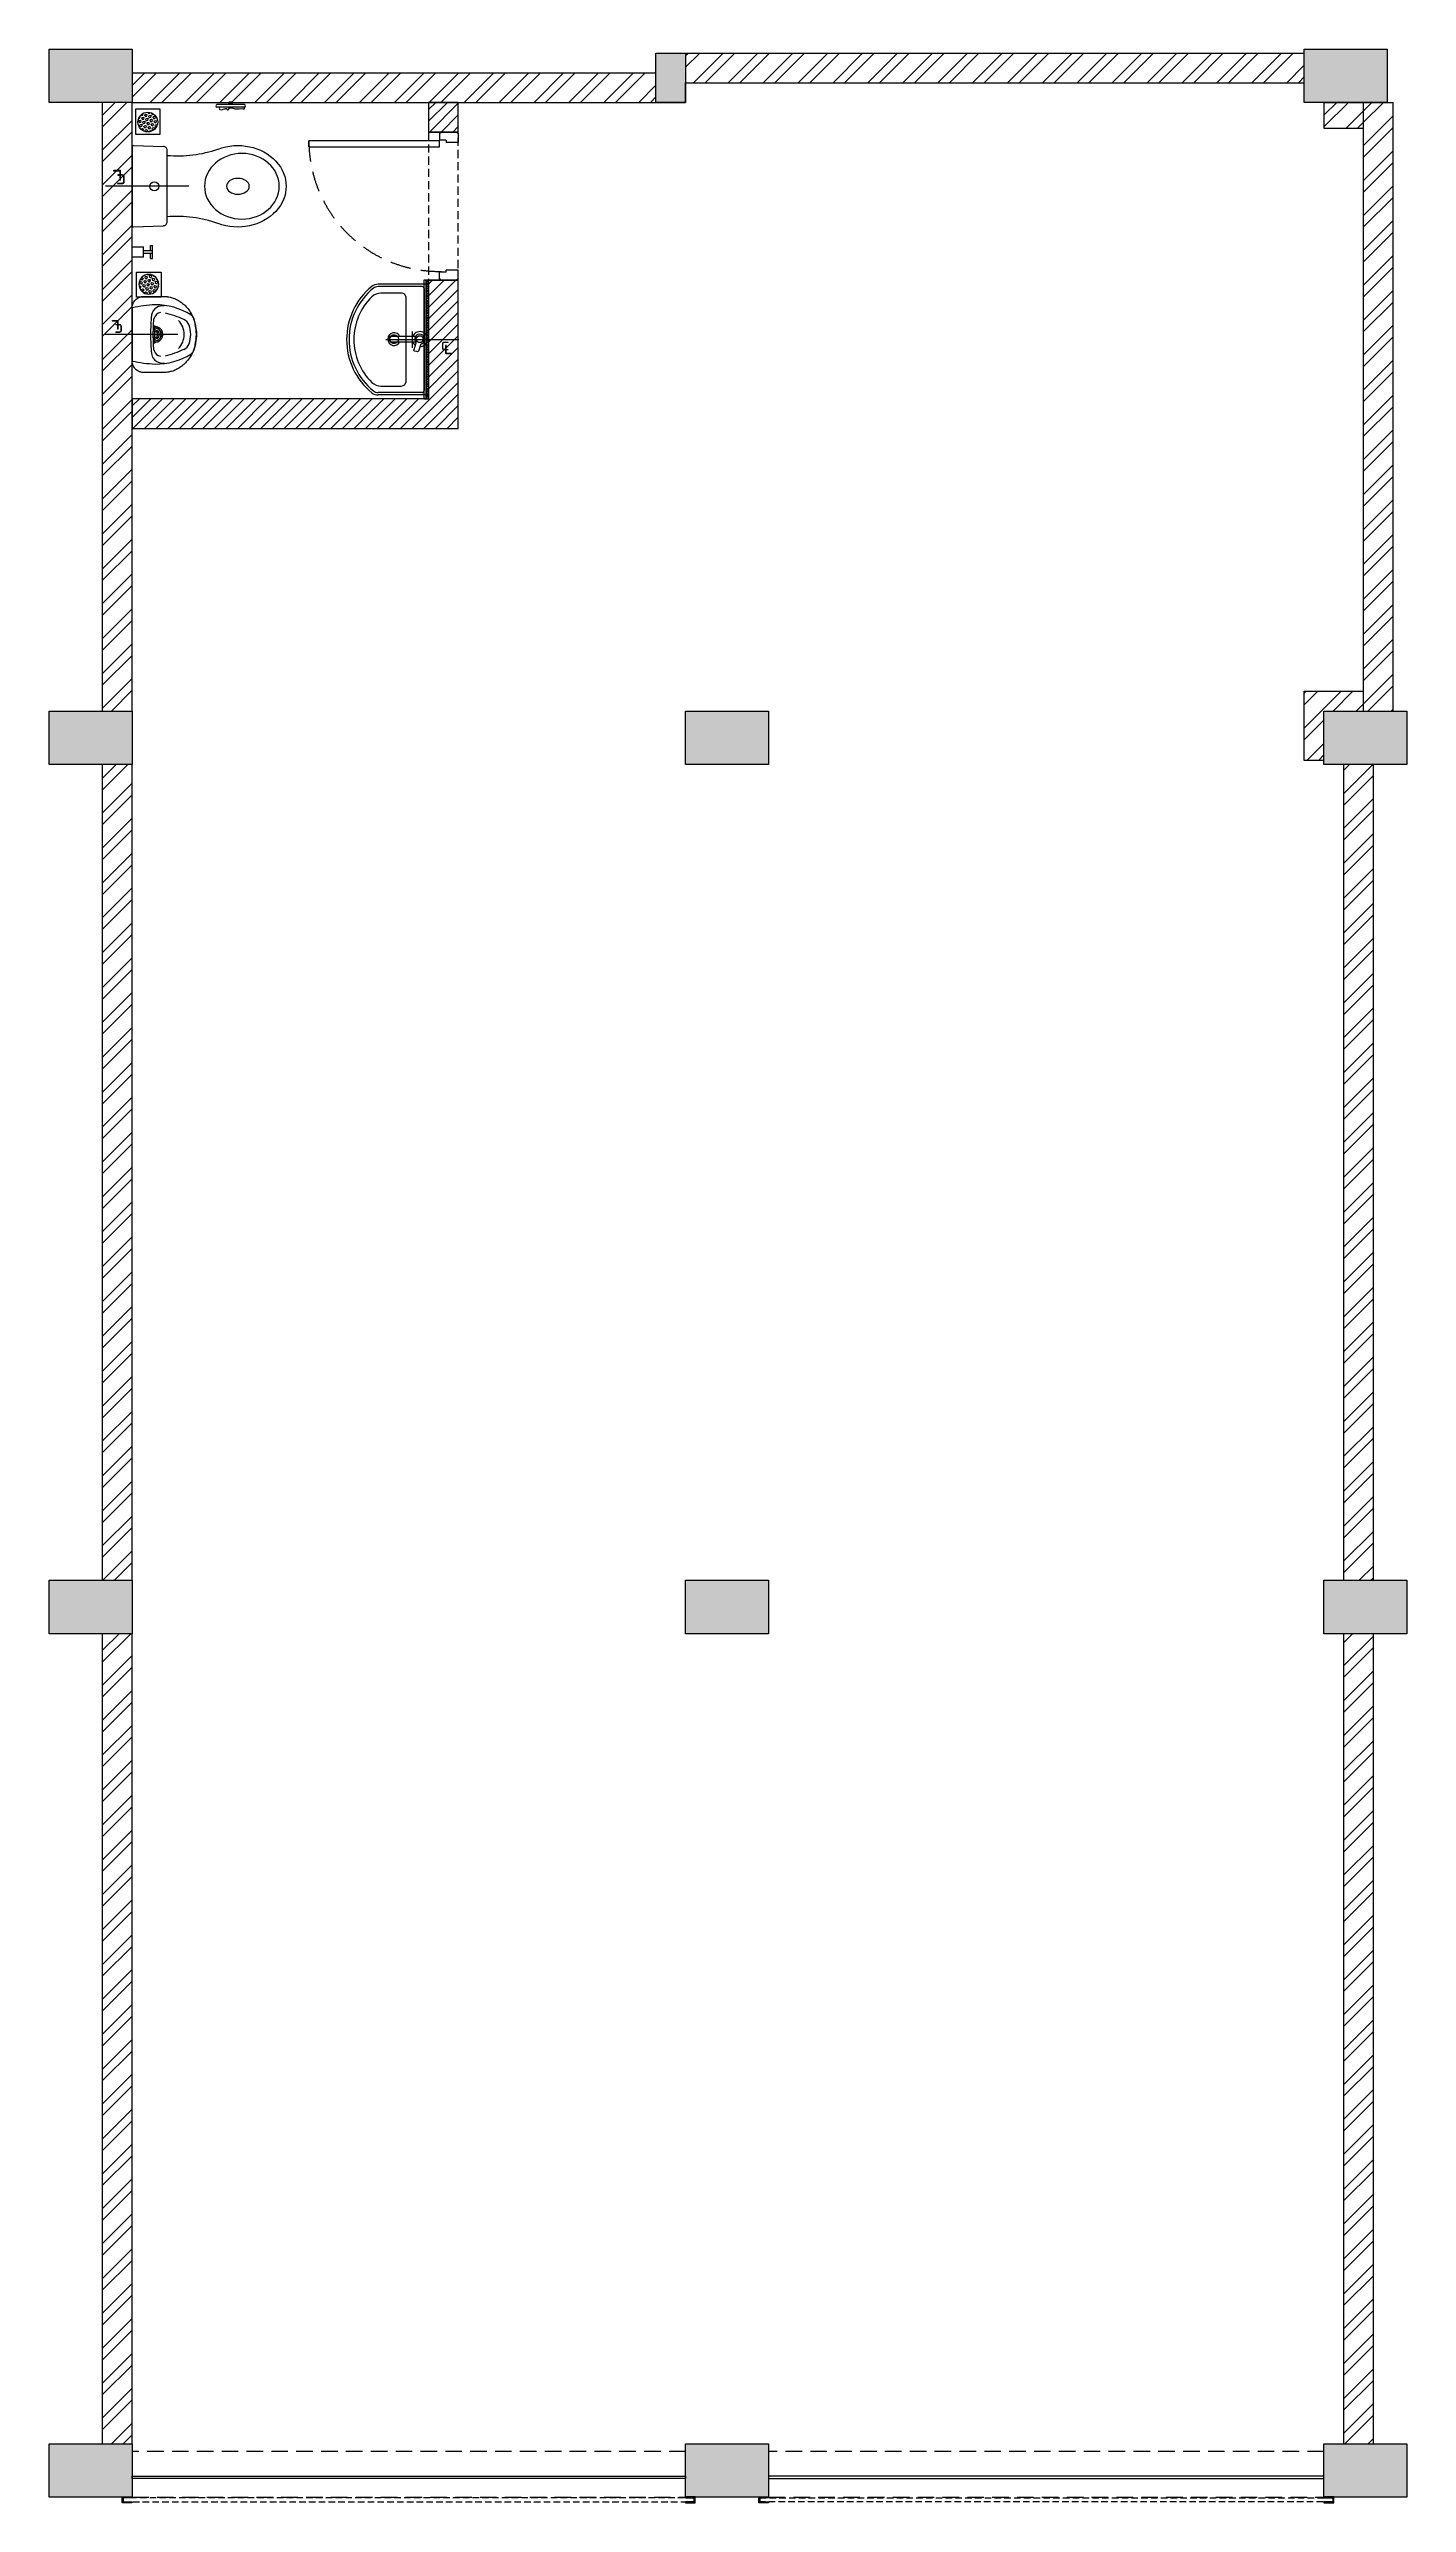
# Model space of a CAD drawing. Header units: feet. Extents: x -3785 to 3085, y -6385 to 6035.
import ezdxf

# ---------------------------------------------------------------- set-up
doc = ezdxf.new("R2010")
doc.units = ezdxf.units.FT
doc.header["$LTSCALE"] = 33
doc.header["$MEASUREMENT"] = 0
for name, pattern in [('a_p6_plan_L18$0$HIDDEN', [0.375, 0.25, -0.125]), ('CENTER', [2, 1.25, -0.25, 0.25, -0.25]), ('DOT2', [0.125, 0, -0.125]), ('HIDDEN', [9.525, 6.35, -3.175]), ('HIDDEN2', [4.7625, 3.175, -1.5875]), ('HIDDENX2', [0.75, 0.5, -0.25])]:
    doc.linetypes.add(name, pattern=pattern)
for name, color, linetype, lineweight in [('A-Glazing', 4, 'Continuous', 20), ('A-shutter', 8, 'Continuous', 18), ('beam', 90, 'Continuous', 9), ('centerline-toilets', 2, 'CENTER', 13), ('column hatch', 5, 'Continuous', 0), ('Door', 2, 'Continuous', 13), ('ele', 252, 'Continuous', 13), ('Fhitting', 152, 'Continuous', 30), ('LENS-DOOR', 34, 'Continuous', 20), ('LENS_CURTAIN', 5, 'a_p6_plan_L18$0$HIDDEN', 9), ('LN-HATCH', 251, 'Continuous', 0), ('Mirror', 150, 'Continuous', 20), ('Panelling', 65, 'Continuous', 18), ('PARTITION', 22, 'Continuous', 30), ('rolling shutter', 1, 'Continuous', 5), ('Toilet', 5, 'Continuous', 9), ('WALL', 7, 'Continuous', 30)]:
    doc.layers.add(name, color=color, linetype=linetype, lineweight=lineweight)
doc.layers.add('A-WALL', color=1, linetype='Continuous')
doc.styles.get("Standard").update_dxf_attribs({"font": 'GILC____.TTF'})
pattern_1 = [(225, (-10084900.6, 5279619.6), (88.2999593, -88.2999593), []), (225, (-10084959.46, 5279619.6), (88.2999593, -88.2999593), [])]

# ---------------------------------------------------------------- blocks, each defined once
blk = doc.blocks.new('*U10')
at = {"layer": 'A-shutter', "color": 5, "ltscale": 10}
for points in [[(41038450, -1561539), (41038450, -1561544), (41038405, -1561544), (41038405, -1561564), (41038450, -1561564), (41038450, -1561569), (41038400, -1561569), (41038400, -1561539)], [(41041250, -1561539), (41041250, -1561544), (41041295, -1561544), (41041295, -1561564), (41041250, -1561564), (41041250, -1561569), (41041300, -1561569), (41041300, -1561539)]]:
    blk.add_lwpolyline(points, close=True, dxfattribs=at)
at = {"layer": 'A-shutter', "color": 5, "linetype": 'HIDDENX2', "ltscale": 2}
blk.add_lwpolyline([(41038405, -1561544), (41038405, -1561564), (41041295, -1561564), (41041295, -1561544)], close=True, dxfattribs=at)
blk = doc.blocks.new('*U11')
at = {"layer": 'A-shutter', "color": 5, "ltscale": 10}
for points in [[(41038440, -1561539), (41038440, -1561544), (41038395, -1561544), (41038395, -1561564), (41038440, -1561564), (41038440, -1561569), (41038390, -1561569), (41038390, -1561539)], [(41041250, -1561539), (41041250, -1561544), (41041295, -1561544), (41041295, -1561564), (41041250, -1561564), (41041250, -1561569), (41041300, -1561569), (41041300, -1561539)]]:
    blk.add_lwpolyline(points, close=True, dxfattribs=at)
at = {"layer": 'A-shutter', "color": 5, "linetype": 'HIDDENX2', "ltscale": 2}
blk.add_lwpolyline([(41038395, -1561544), (41038395, -1561564), (41041295, -1561564), (41041295, -1561544)], close=True, dxfattribs=at)
blk = doc.blocks.new('DLF-RSP-AR-CD-DWG-4DT-3113$0$X-TYPICAL TOILET UPPER FLOORS - 02$0$urinals')
at = {"layer": 'Toilet'}
for p, q in [((0, -16), (0, 8)), ((-46, -115), (46, -115)), ((0, -105), (0, -161))]:
    blk.add_line(p, q, dxfattribs=at)
blk.add_lwpolyline([(135, 0), (-135, 0, 0.036949), (-150, -116, 0.138094), (-100, -297, 0.221721), (-52, -318, 0.062656), (0, -325, 0.062656), (52, -318, 0.221721), (100, -297, 0.138094), (150, -116, 0.036949)], format="xyb", close=True, dxfattribs=at)
for centre, radius, start, end in [((-94, -145), 47.1, 93.3708, 154.4824), ((-71, -150), 40.2, 106.7016, 169.725), ((3, -1238), 1145, 90.1625, 95.0265), ((-51, -225), 119, 89.5454, 105.8857), ((0, -996), 891, 89.9918, 93.182), ((0, -115), 40, 167.428, 12.572), ((0, -115), 33, 164.1814, 15.8186), ((0, -115), 32, 163.6049, 16.3951), ((0, -115), 22.6, 155.6653, 24.3347), ((0, -115), 14.7, 139.9109, 40.0891), ((-3, -1238), 1145, 84.9735, 89.8375), ((0, -996), 891, 86.818, 90.0082), ((51, -225), 119, 74.1143, 90.4546), ((71, -150), 40.2, 10.275, 73.2984), ((94, -145), 47.1, 25.5176, 86.6292), ((-91, -153), 53.8, 148.4868, 188.6401), ((414, -38), 538, 193.994, 204.5632), ((-2, -165), 97.6, 225, 270.9552), ((2, -165), 97.6, 269.0448, 315), ((-414, -38), 538, 335.4368, 346.006), ((91, -153), 53.8, 351.3599, 31.5132), ((-30, -241), 50, 204.5632, 250.4606), ((-2, -161), 135, 250.4606, 270.6492), ((2, -161), 135, 269.3508, 289.5394), ((30, -241), 50, 289.5394, 335.4368)]:
    blk.add_arc(centre, radius, start, end, dxfattribs=at)
blk.add_open_spline([(135, 0), (105, 0), (76, 0), (-13, 0), (-73, 0), (-133, 0), (-133, 0), (-134, 0), (-134, 0), (-135, 0), (-135, 0), (-135, 0), (-135, 0), (-135, 0), (-135, 0), (-135, 0), (-135, 0), (-135, 0), (-135, 0), (-135, 0), (-135, 0), (-135, 0), (-135, 0), (-136, 0), (-136, 0), (-136, 0), (-137, 0), (-138, 0), (-138, 0), (-141, 0), (-142, 0), (-146, -1), (-149, -2), (-155, -3), (-158, -5), (-163, -7), (-166, -9), (-171, -13), (-173, -15), (-178, -19), (-180, -22), (-184, -27), (-185, -29), (-188, -35), (-189, -38), (-191, -43), (-191, -46), (-192, -50), (-192, -51), (-192, -52), (-192, -54), (-193, -56), (-193, -56), (-193, -57), (-193, -57), (-193, -57), (-193, -57), (-193, -57), (-193, -57), (-193, -57), (-193, -57), (-193, -58), (-193, -58), (-193, -58), (-193, -58), (-193, -58), (-193, -58), (-193, -58), (-193, -59), (-193, -59), (-193, -60), (-193, -61), (-193, -62), (-193, -65), (-193, -66), (-193, -72), (-193, -75), (-193, -86), (-193, -93), (-193, -114), (-193, -128), (-193, -146), (-193, -145), (-193, -149), (-193, -150), (-193, -154), (-193, -156), (-193, -159), (-193, -159), (-193, -159), (-193, -159), (-193, -160), (-193, -160), (-193, -160), (-193, -160), (-193, -160), (-193, -160), (-193, -160), (-193, -160), (-193, -160), (-193, -160), (-193, -160), (-193, -161), (-193, -161), (-193, -161), (-193, -162), (-193, -162), (-192, -164), (-192, -165), (-192, -168), (-192, -170), (-192, -176), (-191, -180), (-189, -191), (-188, -198), (-183, -212), (-180, -219), (-173, -233), (-169, -240), (-159, -253), (-154, -259), (-142, -271), (-136, -277), (-123, -287), (-115, -292), (-101, -301), (-93, -305), (-77, -311), (-69, -314), (-53, -319), (-44, -321), (-28, -323), (-20, -324), (-9, -325), (-7, -325), (-3, -325), (-1, -325), (2, -325), (4, -325), (8, -325), (11, -325), (21, -324), (27, -323), (42, -321), (50, -319), (67, -315), (75, -312), (92, -305), (100, -301), (115, -292), (123, -288), (136, -277), (143, -271), (155, -259), (160, -252), (170, -238), (174, -231), (181, -217), (184, -210), (188, -195), (190, -188), (191, -179), (191, -178), (192, -174), (192, -171), (192, -168), (192, -167), (192, -164), (192, -162), (192, -160), (192, -160), (192, -160), (192, -160), (192, -160), (192, -159), (192, -159), (192, -159), (192, -158), (192, -157), (192, -156), (192, -155), (192, -152), (192, -150), (192, -143), (192, -144), (192, -132), (192, -124), (192, -99), (192, -82), (192, -65), (192, -64), (192, -62), (192, -60), (192, -58), (192, -58), (192, -57), (192, -57), (192, -57), (192, -57), (192, -57), (192, -57), (192, -57), (192, -57), (192, -57), (192, -57), (192, -56), (192, -56), (192, -55), (192, -55), (192, -53), (192, -52), (192, -48), (191, -46), (190, -40), (189, -37), (186, -31), (184, -28), (180, -22), (178, -19), (173, -14), (170, -12), (164, -8), (161, -6), (155, -3), (151, -2), (145, -1), (142, 0), (137, 0), (136, 0), (135, 0)], degree=3, knots=[0, 0, 0, 0, 0.329607, 0.329607, 0.988822, 0.988822, 0.996691, 0.996691, 0.998638, 0.998638, 0.99992, 0.99992, 1.000227, 1.000227, 1.000534, 1.000534, 1.001148, 1.001148, 1.002375, 1.002375, 1.00483, 1.00483, 1.009739, 1.009739, 1.019558, 1.019558, 1.039196, 1.039196, 1.078472, 1.078472, 1.157024, 1.157024, 1.314128, 1.314128, 1.471232, 1.471232, 1.628335, 1.628335, 1.785439, 1.785439, 1.942543, 1.942543, 2.099647, 2.099647, 2.256751, 2.256751, 2.413855, 2.413855, 2.450944, 2.450944, 2.525122, 2.525122, 2.556641, 2.556641, 2.563699, 2.563699, 2.567479, 2.567479, 2.57001, 2.57001, 2.570783, 2.570783, 2.572328, 2.572328, 2.573873, 2.573873, 2.576964, 2.576964, 2.583145, 2.583145, 2.595507, 2.595507, 2.620232, 2.620232, 2.669681, 2.669681, 2.76858, 2.76858, 2.966376, 2.966376, 3.36197, 3.36197, 3.45996, 3.45996, 3.491387, 3.491387, 3.554241, 3.554241, 3.562213, 3.562213, 3.566829, 3.566829, 3.570018, 3.570018, 3.570684, 3.570684, 3.571294, 3.571294, 3.571904, 3.571904, 3.573124, 3.573124, 3.575564, 3.575564, 3.580444, 3.580444, 3.590203, 3.590203, 3.609723, 3.609723, 3.648762, 3.648762, 3.72684, 3.72684, 3.861362, 3.861362, 3.995884, 3.995884, 4.130406, 4.130406, 4.264928, 4.264928, 4.39945, 4.39945, 4.533972, 4.533972, 4.668494, 4.668494, 4.803016, 4.803016, 4.937539, 4.937539, 5.072061, 5.072061, 5.118026, 5.118026, 5.144558, 5.144558, 5.17109, 5.17109, 5.224154, 5.224154, 5.330281, 5.330281, 5.468863, 5.468863, 5.607445, 5.607445, 5.746027, 5.746027, 5.884609, 5.884609, 6.023191, 6.023191, 6.161773, 6.161773, 6.300355, 6.300355, 6.438937, 6.438937, 6.577519, 6.577519, 6.602876, 6.602876, 6.653589, 6.653589, 6.673028, 6.673028, 6.711906, 6.711906, 6.713712, 6.713712, 6.715518, 6.715518, 6.719129, 6.719129, 6.726351, 6.726351, 6.740796, 6.740796, 6.769686, 6.769686, 6.827466, 6.827466, 6.943027, 6.943027, 7.174147, 7.174147, 7.636387, 7.636387, 7.659394, 7.659394, 7.705407, 7.705407, 7.71212, 7.71212, 7.713128, 7.713128, 7.714137, 7.714137, 7.716153, 7.716153, 7.720185, 7.720185, 7.728249, 7.728249, 7.744378, 7.744378, 7.776636, 7.776636, 7.841152, 7.841152, 7.970184, 7.970184, 8.14844, 8.14844, 8.326696, 8.326696, 8.504953, 8.504953, 8.683209, 8.683209, 8.861465, 8.861465, 9.039722, 9.039722, 9.217978, 9.217978, 9.283185, 9.283185, 9.283185, 9.283185], dxfattribs=at)
blk = doc.blocks.new('jALI')
at = {"layer": 'Toilet', "ltscale": 5}
h = blk.add_hatch(dxfattribs=at)
h.set_pattern_fill('HEX', color=256, scale=50, angle=135, double=1)
h.set_pattern_definition([(135, (-344825.863, 460708.187), (-7.65465545, -7.65465545), [6.25, -12.5]), (255, (-344825.863, 460708.187), (10.4564538, -2.80179835), [6.25, -12.5]), (195, (-344830.282, 460712.606), (2.80179835, -10.4564538), [6.25, -12.5])])
edge = h.paths.add_edge_path()
edge.add_arc((-393188, 163648), 50, -90, 270)
blk.add_lwpolyline([(-393250, 163582), (-393126, 163582), (-393126, 163709), (-393250, 163709)], close=True, dxfattribs=at)
blk.add_circle((-393188, 163648), 50, dxfattribs=at)
blk = doc.blocks.new('Urinal')
at = {"layer": 'centerline-toilets', "linetype": 'HIDDEN', "ltscale": 10}
blk.add_line((0, 231), (0, -137), dxfattribs=at)
at = {"layer": 'Fhitting', "lineweight": 0, "ltscale": 0.5, "rotation": 180}
blk.add_blockref('DLF-RSP-AR-CD-DWG-4DT-3113$0$X-TYPICAL TOILET UPPER FLOORS - 02$0$urinals', (0, 0), dxfattribs=at)
at = {"layer": 'Fhitting', "lineweight": 0, "ltscale": 0.5, "xscale": -1, "rotation": 90}
blk.add_blockref('jALI', (163394, -393104), dxfattribs=at)
at = {"layer": 'centerline-toilets', "linetype": 'DOT2', "insert": (-31, -69), "char_height": 75, "width": 495.83, "attachment_point": 5, "rotation": 270}
blk.add_mtext('{\\fISOCPEUR|b0|i0|c0|p34;℄}', dxfattribs=at)
blk = doc.blocks.new('WC')
at = {"layer": 'centerline-toilets', "linetype": 'HIDDEN', "ltscale": 10}
blk.add_line((0, 286), (0, -135), dxfattribs=at)
at = {"layer": 'Toilet'}
for p, q in [((-419, 507), (-425, 507)), ((-425, 507), (-425, 489)), ((-419, 507), (-419, 489)), ((-419, 504), (-413, 504)), ((-413, 567), (-413, 429)), ((-401, 567), (-401, 429)), ((-419, 489), (-425, 489)), ((-419, 492), (-413, 492)), ((-206, 6), (-202, 157)), ((181, 177), (-183, 177)), ((206, 6), (200, 157)), ((-200, 0), (200, 0))]:
    blk.add_line(p, q, dxfattribs=at)
at = {"layer": 'Toilet', "ltscale": 100}
for p, q in [((366, 103), (300, 103)), ((300, 92), (300, 103)), ((326, 92), (300, 92)), ((307, 0), (307, 57)), ((359, 57), (307, 57)), ((326, 103), (326, 57)), ((340, 103), (340, 57)), ((366, 92), (340, 92)), ((359, 57), (359, 0)), ((366, 92), (366, 103)), ((359, 0), (307, 0))]:
    blk.add_line(p, q, dxfattribs=at)
at = {"layer": 'Toilet'}
blk.add_circle((0, 112), 22.9, dxfattribs=at)
for centre, radius, start, end in [((-407, 567), 6, 0, 180), ((-407, 429), 6, 180, 0), ((-776, 231), 622, 354.997, 19.0619), ((776, 226), 623, 160.5196, 184.5617), ((-182, 158), 19.3, 90.3509, 180.8981), ((180, 158), 19.3, 359.1019, 89.6491), ((-200, 6), 5.72, 177.9546, 270), ((200, 6), 5.72, 270, 2.0454)]:
    blk.add_arc(centre, radius, start, end, dxfattribs=at)
at = {"layer": 'Toilet', "extrusion": (0, 0, -1)}
for centre, major_axis, ratio, start_param, end_param in [((0, 534), (0, -245), 0.842028, 7.436326, 11.41323), ((0, 535), (0, -57.2), 0.7, 1.570796326794896, 7.853981633974482)]:
    blk.add_ellipse(centre, major_axis=major_axis, ratio=ratio, start_param=start_param, end_param=end_param, dxfattribs=at)
blk.add_ellipse((0, 555), major_axis=(0, -189), ratio=0.878788, dxfattribs=at)
at = {"layer": 'Toilet'}
blk.add_open_spline([(-401, 441), (-397, 441), (-384, 439), (-389, 459), (-396, 480), (-386, 478), (-386, 491), (-403, 487), (-385, 532), (-396, 547), (-391, 570), (-397, 569), (-401, 568)], degree=3, knots=[0, 0, 0, 0, 9.744972, 33.823887, 47.583551, 49.497915, 60.560502, 63.822284, 93.508019, 135.756925, 141.904352, 150.301906, 150.301906, 150.301906, 150.301906], dxfattribs=at)
at = {"layer": 'Fhitting', "lineweight": 0, "ltscale": 0.5, "rotation": 270}
blk.add_blockref('jALI', (-163973, -393109), dxfattribs=at)
at = {"layer": 'centerline-toilets', "linetype": 'DOT2', "insert": (-36, -57), "char_height": 85.83, "width": 567.4, "attachment_point": 5, "rotation": 270}
blk.add_mtext('{\\fISOCPEUR|b0|i0|c0|p34;℄}', dxfattribs=at)
blk = doc.blocks.new('Wash Basin')
at = {"layer": 'PARTITION', "lineweight": 9}
h = blk.add_hatch(dxfattribs=at)
h.set_pattern_fill('ANSI38', color=256, scale=70, angle=990, style=0, double=1)
h.set_pattern_definition([(315, (-64.7135, -33.325), (6.18718, 6.18718), []), (45, (-64.7135, -33.325), (6.18718, 18.56155), [21.875, -13.125])])
h.paths.add_polyline_path([(300, -22), (-300, -22), (-300, -34), (300, -34)])
at = {"layer": 'centerline-toilets', "linetype": 'HIDDEN', "ltscale": 10}
blk.add_line((0, -238), (0, 130), dxfattribs=at)
at = {"layer": 'Mirror', "ltscale": 0.5}
blk.add_lwpolyline([(-300, -34), (-300, -46), (300, -46), (300, -34)], close=True, dxfattribs=at)
at = {"layer": 'Panelling', "lineweight": 9}
blk.add_lwpolyline([(-300, -22), (-300, -34), (300, -34), (300, -22)], close=True, dxfattribs=at)
at = {"layer": 'Toilet', "ltscale": 100}
for p, q in [((-280, -32), (-280, -278)), ((-270, -22), (270, -22)), ((-268, -55), (-268, -278)), ((-258, -45), (258, -45)), ((-15, -89), (-15, -208)), ((11, -208), (11, -89)), ((268, -55), (268, -278)), ((280, -32), (280, -278))]:
    blk.add_line(p, q, dxfattribs=at)
blk.add_lwpolyline([(41, -103), (-41, -103)], dxfattribs=at)
blk.add_lwpolyline([(23, -62), (58, -74, -0.414214), (61, -81), (58, -93, -0.414214), (50, -96), (16, -85)], format="xyb", dxfattribs=at)
blk.add_lwpolyline([(-235, -264, 0.191896), (-217, -309, 0.420236), (217, -309, 0.191896), (235, -264), (235, -161, 0.414214), (210, -136), (-210, -136, 0.414214), (-235, -161)], format="xyb", close=True, dxfattribs=at)
for centre, radius in [((-2, -67), 17.5), ((-2, -197), 22.5)]:
    blk.add_circle(centre, radius, dxfattribs=at)
for centre, radius, start, end in [((-270, -32), 10, 90, 180), ((-258, -55), 10, 90, 180), ((258, -55), 10, 0, 90), ((270, -32), 10, 0, 90), ((-2, -197), 32.1, 113.0898, 66.246), ((-2, -197), 20.5, 128.0403, 237.2899), ((-2, -197), 20.5, 304.4733, 50.7332), ((-230, -278), 50, 180, 218.4461), ((0, -89), 348, 219.2826, 320.7174), ((-230, -278), 38, 180, 218.4461), ((0, -89), 336, 219.313, 320.687), ((230, -278), 38, 321.5539, 0), ((230, -278), 50, 321.5539, 0)]:
    blk.add_arc(centre, radius, start, end, dxfattribs=at)
for centre, major_axis, start_param, end_param in [((-2, -67), (0, 38.3), 4.720493, 9.081982), ((-2, -67), (-0.2, -25.6), 1.769108, 7.074098), ((-2, -67), (0, 38.3), 3.484555, 4.083576), ((-2, -208), (-9.04, 9.04), 0.785398, 3.926991)]:
    blk.add_ellipse(centre, major_axis=major_axis, ratio=1, start_param=start_param, end_param=end_param, dxfattribs=at)
at = {"layer": 'centerline-toilets', "linetype": 'DOT2', "insert": (33, 62), "char_height": 75, "width": 495.83, "attachment_point": 5, "rotation": 90}
blk.add_mtext('{\\fISOCPEUR|b0|i0|c0|p34;℄}', dxfattribs=at)
blk = doc.blocks.new('*U9')
at = {"layer": 'LENS-DOOR'}
for p, q in [((548122, 1779235), (548122, 1778574)), ((548122, 1779235), (548153, 1779235)), ((548153, 1778574), (548153, 1779235)), ((547447, 1778569), (547452, 1778569)), ((547447, 1778484), (547447, 1778569)), ((547452, 1778574), (547489, 1778574)), ((547452, 1778569), (547452, 1778574)), ((547489, 1778540), (547489, 1778574)), ((548122, 1778574), (548153, 1778574)), ((548192, 1778574), (548156, 1778574)), ((548156, 1778540), (548156, 1778574)), ((548192, 1778569), (548192, 1778574)), ((548197, 1778569), (548192, 1778569)), ((548197, 1778484), (548197, 1778569)), ((547447, 1778484), (547452, 1778484)), ((547452, 1778479), (547452, 1778484)), ((547452, 1778479), (547499, 1778479)), ((547489, 1778540), (547499, 1778540)), ((547499, 1778479), (547499, 1778540)), ((548145, 1778479), (548145, 1778540)), ((548156, 1778540), (548145, 1778540)), ((548192, 1778479), (548145, 1778479)), ((548192, 1778479), (548192, 1778484)), ((548197, 1778484), (548192, 1778484))]:
    blk.add_line(p, q, dxfattribs=at)
at = {"layer": 'LENS-DOOR', "color": 7, "linetype": 'HIDDEN2'}
blk.add_ellipse((548153, 1778574), major_axis=(-661, 0), ratio=1, start_param=-1.570791, end_param=0.051209, dxfattribs=at)

msp = doc.modelspace()

# ---------------------------------------------------------------- hatches: boundary and pattern name
at = {"layer": 'column hatch'}
h = msp.add_hatch(color=8, dxfattribs=at)
h.dxf.hatch_style = 1
h.paths.add_polyline_path([(-3365, -6085), (-3785, -6085), (-3785, -6355), (-3365, -6355)])
h.paths.add_polyline_path([(-3365, -1715), (-3785, -1715), (-3785, -1985), (-3365, -1985)])
h.paths.add_polyline_path([(-3365, 2685), (-3785, 2685), (-3785, 2415), (-3365, 2415)])
h.paths.add_polyline_path([(-3365, 6035), (-3785, 6035), (-3785, 5765), (-3365, 5765)])
h.paths.add_polyline_path([(2985, 6035), (2565, 6035), (2565, 5765), (2985, 5765)])
h.paths.add_polyline_path([(3085, 2685), (2665, 2685), (2665, 2415), (3085, 2415)])
h.paths.add_polyline_path([(3085, -1715), (2665, -1715), (2665, -1985), (3085, -1985)])
h.paths.add_polyline_path([(3085, -6085), (2665, -6085), (2665, -6355), (3085, -6355)])
h.paths.add_polyline_path([(-145, -6085), (-565, -6085), (-565, -6355), (-145, -6355)])
h.paths.add_polyline_path([(-145, -1715), (-565, -1715), (-565, -1985), (-145, -1985)])
h.paths.add_polyline_path([(-145, 2685), (-565, 2685), (-565, 2415), (-145, 2415)])
h = msp.add_hatch(color=8, dxfattribs=at)
h.dxf.hatch_style = 1
h.paths.add_polyline_path([(-565, 6015), (-715, 6015), (-715, 5765), (-565, 5765)])
at = {"layer": 'LN-HATCH'}
h = msp.add_hatch(dxfattribs=at)
h.set_pattern_fill('ANSI32', color=256, scale=333, angle=180)
h.set_pattern_definition(pattern_1)
h.paths.add_polyline_path([(-715, 5765), (-715, 5915), (-3365, 5915), (-3365, 5765)])
h.paths.add_polyline_path([(-565, 6015), (-565, 5865), (2565, 5865), (2565, 6015)])
h = msp.add_hatch(dxfattribs=at)
h.set_pattern_fill('ANSI32', color=256, scale=333, angle=180)
h.set_pattern_definition(pattern_1)
h.paths.add_polyline_path([(-3515, 5765), (-3515, 2685), (-3365, 2685), (-3365, 5765)])
h.paths.add_polyline_path([(-3515, 2415), (-3515, -1715), (-3365, -1715), (-3365, 2415)])
h.paths.add_polyline_path([(-3515, -1985), (-3515, -6085), (-3365, -6085), (-3365, -1985)])
h = msp.add_hatch(dxfattribs=at)
h.set_pattern_fill('ANSI31', color=256, scale=333, angle=180)
h.paths.add_polyline_path([(-1715, 5765), (-1865, 5765), (-1865, 5615), (-1715, 5615)])
h.paths.add_polyline_path([(-1715, 4865), (-1865, 4865), (-1865, 4265), (-3365, 4265), (-3365, 4115), (-1715, 4115)])
h = msp.add_hatch(dxfattribs=at)
h.set_pattern_fill('ANSI32', color=256, scale=333, angle=180)
h.set_pattern_definition(pattern_1)
h.paths.add_polyline_path([(2565, 2785), (2565, 2435), (2665, 2435), (2665, 2685), (2865, 2685), (2865, 2785)])
h.paths.add_polyline_path([(2865, 5765), (2865, 2685), (3015, 2685), (3015, 5765)])
h.paths.add_polyline_path([(2765, 2415), (2765, -1715), (2915, -1715), (2915, 2415)])
h.paths.add_polyline_path([(2765, -1985), (2765, -6085), (2915, -6085), (2915, -1985)])
h = msp.add_hatch(dxfattribs=at)
h.set_pattern_fill('ANSI32', color=256, scale=333, angle=180)
h.set_pattern_definition(pattern_1)
h.paths.add_polyline_path([(2665, 5765), (2665, 5635), (2865, 5635), (2865, 5765)])

# ---------------------------------------------------------------- linework, layer by layer
at = {"layer": 'A-Glazing'}
for points in [[(-3365, -6249), (-565, -6249), (-565, -6261), (-3365, -6261)], [(2665, -6249), (-145, -6249), (-145, -6261), (2665, -6261)]]:
    msp.add_lwpolyline(points, close=True, dxfattribs=at)
at = {"layer": 'A-WALL'}
for p, q in [((-715, 6015, -11587), (2565, 6015, -11587)), ((-3365, 5915, -11587), (-715, 5915, -11587)), ((-565, 5865, -11587), (2565, 5865, -11587)), ((-3515, 2685, -11587), (-3515, 5765, -11587)), ((-3365, 5765, -11587), (-985, 5765, -11587)), ((-3365, 2685, -11587), (-3365, 5765, -11587)), ((-985, 5765, -11587), (-565, 5765, -11587)), ((2665, 5765, -11587), (2665, 5635, -11587)), ((2865, 2685, -11587), (2865, 5765, -11587)), ((3015, 2685, -11587), (3015, 5765, -11587)), ((2665, 5635, -11587), (2865, 5635, -11587)), ((2565, 2435, -11587), (2565, 2785, -11587)), ((2565, 2785, -11587), (2865, 2785, -11587)), ((-3515, -1715, -11587), (-3515, 2415, -11587)), ((-3365, -1715, -11587), (-3365, 2415, -11587)), ((2665, 2435, -11587), (2565, 2435, -11587)), ((2765, -1715, -11587), (2765, 2415, -11587)), ((2915, -1715, -11587), (2915, 2415, -11587)), ((-3515, -6085, -11587), (-3515, -1985, -11587)), ((-3365, -6085, -11587), (-3365, -1985, -11587)), ((2765, -6085, -11587), (2765, -1985, -11587)), ((2915, -6085, -11587), (2915, -1985, -11587))]:
    msp.add_line(p, q, dxfattribs=at)
for points in [[(-1715, 5765), (-1865, 5765), (-1865, 5615), (-1715, 5615)], [(-1715, 4865), (-1865, 4865), (-1865, 4265), (-3365, 4265), (-3365, 4115), (-1715, 4115)]]:
    msp.add_lwpolyline(points, close=True, dxfattribs=at)
at = {"layer": 'beam', "linetype": 'HIDDEN', "ltscale": 0.4}
for points in [[(-565, -6125), (-3365, -6125), (-3365, -6355), (-565, -6355)], [(2665, -6125), (-145, -6125), (-145, -6355), (2665, -6355)]]:
    msp.add_lwpolyline(points, close=True, dxfattribs=at)
at = {"layer": 'column hatch', "color": 8}
for p, q in [((-715, 5915, -11587), (-715, 6015, -11587)), ((-565, 5765, -11587), (-565, 5865, -11587)), ((2665, 5765, -11587), (3015, 5765, -11587))]:
    msp.add_line(p, q, dxfattribs=at)
at = {"layer": 'column hatch', "color": 8, "elevation": -11587}
for points in [[(-3785, 5765), (-3785, 6035), (-3365, 6035), (-3365, 5765)], [(-565, 5765), (-715, 5765), (-715, 6015), (-565, 6015)], [(2565, 5765), (2565, 6035), (2985, 6035), (2985, 5765)], [(-3785, 2415), (-3785, 2685), (-3365, 2685), (-3365, 2415)], [(-565, 2415), (-565, 2685), (-145, 2685), (-145, 2415)], [(2665, 2415), (2665, 2685), (3085, 2685), (3085, 2415)], [(-3785, -1985), (-3785, -1715), (-3365, -1715), (-3365, -1985)], [(-565, -1985), (-565, -1715), (-145, -1715), (-145, -1985)], [(2665, -1985), (2665, -1715), (3085, -1715), (3085, -1985)], [(-3785, -6355), (-3785, -6085), (-3365, -6085), (-3365, -6355)], [(-565, -6355), (-565, -6085), (-145, -6085), (-145, -6355)], [(2665, -6355), (2665, -6085), (3085, -6085), (3085, -6355)]]:
    msp.add_lwpolyline(points, close=True, dxfattribs=at)
at = {"layer": 'LENS_CURTAIN', "ltscale": 5}
msp.add_lwpolyline([(-1865, 4865), (-1715, 4865), (-1715, 5615), (-1865, 5615)], close=True, dxfattribs=at)
at = {"layer": 'WALL'}
for p, q in [((-1865, 5615, -11587), (-1715, 5615, -11587)), ((-1715, 4865, -11587), (-1865, 4865, -11587))]:
    msp.add_line(p, q, dxfattribs=at)

# ---------------------------------------------------------------- block references
at = {"layer": 'Door', "rotation": 90}
msp.add_blockref('*U9', (1776764, -542582, -11587), dxfattribs=at)
at = {"layer": 'ele', "color": 0, "lineweight": -2, "rotation": 270}
for name, p in [('WC', (-3365, 5341, -11587)), ('Urinal', (-3365, 4591, -11587)), ('Wash Basin', (-1843, 4565))]:
    msp.add_blockref(name, p, dxfattribs=at)
at = {"layer": 'rolling shutter'}
msp.add_blockref('*U10', (-41041816, 1555185), dxfattribs=at)
at = {"layer": 'rolling shutter', "xscale": -1}
msp.add_blockref('*U11', (41041105, 1555185), dxfattribs=at)

doc.saveas('drawing.dxf')
